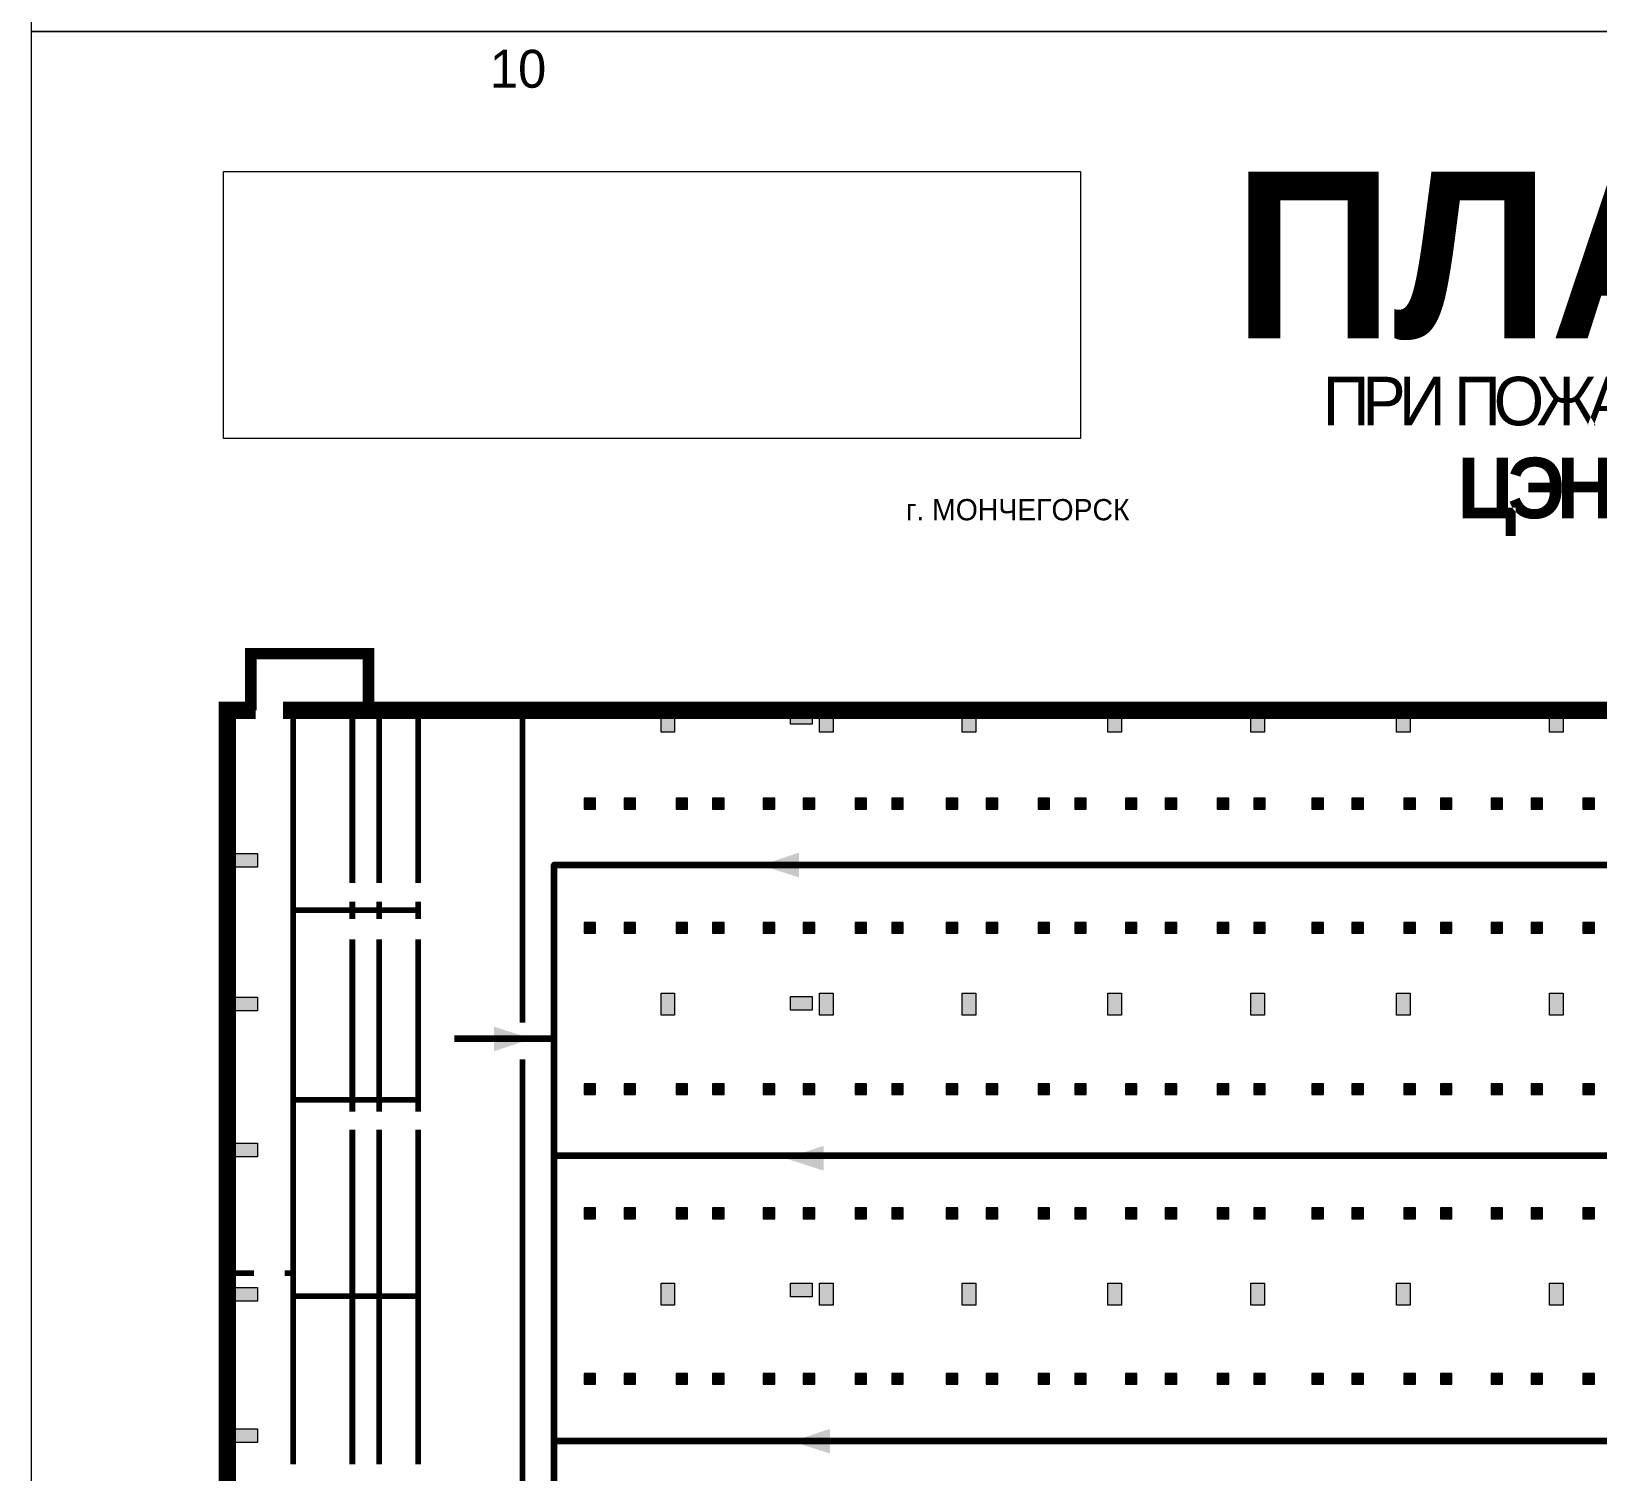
# Model space of a CAD drawing. Header units: millimetres. Extents: x 13810 to 67229, y 12374 to 21950.
# Drawn here: x 38162.3 to 38369, y 13964 to 14154.1 of the extents above; entities that cross this region are included whole.
import ezdxf

# ---------------------------------------------------------------- set-up
doc = ezdxf.new("R2010")
doc.units = ezdxf.units.MM
doc.layers.add('План_Штампы', color=7, linetype='Continuous')
doc.styles.add('обычный', font='arial.ttf')
picture_1 = doc.add_image_def('image1.jpg', size_in_pixel=(337, 105))

msp = doc.modelspace()

# ---------------------------------------------------------------- hatches: boundary and pattern name
at = {"lineweight": 0}
h = msp.add_hatch(color=256, dxfattribs=at)
h.dxf.hatch_style = 1
h.paths.add_polyline_path([(38245.36, 14061.57), (38247.16, 14061.57), (38247.16, 14064.46), (38245.36, 14064.46)])
h = msp.add_hatch(color=256, dxfattribs=at)
h.dxf.hatch_style = 1
h.paths.add_polyline_path([(38262.45, 14064.46), (38262.45, 14062.66), (38265.33, 14062.66), (38265.33, 14064.46)])
h = msp.add_hatch(color=256, dxfattribs=at)
h.dxf.hatch_style = 1
h.paths.add_polyline_path([(38266.28, 14061.57), (38268.08, 14061.57), (38268.08, 14064.46), (38266.28, 14064.46)])
h = msp.add_hatch(color=256, dxfattribs=at)
h.dxf.hatch_style = 1
h.paths.add_polyline_path([(38285.12, 14061.57), (38286.92, 14061.57), (38286.92, 14064.46), (38285.12, 14064.46)])
h = msp.add_hatch(color=256, dxfattribs=at)
h.dxf.hatch_style = 1
h.paths.add_polyline_path([(38304.34, 14061.57), (38306.14, 14061.57), (38306.14, 14064.46), (38304.34, 14064.46)])
h = msp.add_hatch(color=256, dxfattribs=at)
h.dxf.hatch_style = 1
h.paths.add_polyline_path([(38323.18, 14061.57), (38324.98, 14061.57), (38324.98, 14064.46), (38323.18, 14064.46)])
h = msp.add_hatch(color=256, dxfattribs=at)
h.dxf.hatch_style = 1
h.paths.add_polyline_path([(38342.41, 14061.57), (38344.21, 14061.57), (38344.21, 14064.46), (38342.41, 14064.46)])
h = msp.add_hatch(color=256, dxfattribs=at)
h.dxf.hatch_style = 1
h.paths.add_polyline_path([(38362.63, 14061.57), (38364.43, 14061.57), (38364.43, 14064.46), (38362.63, 14064.46)])
h = msp.add_hatch(color=256, dxfattribs=at)
h.dxf.hatch_style = 1
h.paths.add_polyline_path([(38235.22, 14052.86), (38235.22, 14051.44), (38236.73, 14051.44), (38236.73, 14052.86)])
h = msp.add_hatch(color=256, dxfattribs=at)
h.dxf.hatch_style = 1
h.paths.add_polyline_path([(38240.49, 14052.86), (38240.49, 14051.44), (38242.01, 14051.44), (38242.01, 14052.86)])
h = msp.add_hatch(color=256, dxfattribs=at)
h.dxf.hatch_style = 1
h.paths.add_polyline_path([(38247.35, 14052.86), (38247.35, 14051.44), (38248.87, 14051.44), (38248.87, 14052.86)])
h = msp.add_hatch(color=256, dxfattribs=at)
h.dxf.hatch_style = 1
h.paths.add_polyline_path([(38252.16, 14052.86), (38252.16, 14051.44), (38253.68, 14051.44), (38253.68, 14052.86)])
h = msp.add_hatch(color=256, dxfattribs=at)
h.dxf.hatch_style = 1
h.paths.add_polyline_path([(38258.85, 14052.86), (38258.85, 14051.44), (38260.37, 14051.44), (38260.37, 14052.86)])
h = msp.add_hatch(color=256, dxfattribs=at)
h.dxf.hatch_style = 1
h.paths.add_polyline_path([(38264.12, 14052.86), (38264.12, 14051.44), (38265.64, 14051.44), (38265.64, 14052.86)])
h = msp.add_hatch(color=256, dxfattribs=at)
h.dxf.hatch_style = 1
h.paths.add_polyline_path([(38270.99, 14052.86), (38270.99, 14051.44), (38272.5, 14051.44), (38272.5, 14052.86)])
h = msp.add_hatch(color=256, dxfattribs=at)
h.dxf.hatch_style = 1
h.paths.add_polyline_path([(38275.8, 14052.86), (38275.8, 14051.44), (38277.31, 14051.44), (38277.31, 14052.86)])
h = msp.add_hatch(color=256, dxfattribs=at)
h.dxf.hatch_style = 1
h.paths.add_polyline_path([(38283, 14052.86), (38283, 14051.44), (38284.52, 14051.44), (38284.52, 14052.86)])
h = msp.add_hatch(color=256, dxfattribs=at)
h.dxf.hatch_style = 1
h.paths.add_polyline_path([(38288.27, 14052.86), (38288.27, 14051.44), (38289.79, 14051.44), (38289.79, 14052.86)])
h = msp.add_hatch(color=256, dxfattribs=at)
h.dxf.hatch_style = 1
h.paths.add_polyline_path([(38295.13, 14052.86), (38295.13, 14051.44), (38296.65, 14051.44), (38296.65, 14052.86)])
h = msp.add_hatch(color=256, dxfattribs=at)
h.dxf.hatch_style = 1
h.paths.add_polyline_path([(38299.95, 14052.86), (38299.95, 14051.44), (38301.46, 14051.44), (38301.46, 14052.86)])
h = msp.add_hatch(color=256, dxfattribs=at)
h.dxf.hatch_style = 1
h.paths.add_polyline_path([(38306.64, 14052.86), (38306.64, 14051.44), (38308.15, 14051.44), (38308.15, 14052.86)])
h = msp.add_hatch(color=256, dxfattribs=at)
h.dxf.hatch_style = 1
h.paths.add_polyline_path([(38311.91, 14052.86), (38311.91, 14051.44), (38313.43, 14051.44), (38313.43, 14052.86)])
h = msp.add_hatch(color=256, dxfattribs=at)
h.dxf.hatch_style = 1
h.paths.add_polyline_path([(38318.77, 14052.86), (38318.77, 14051.44), (38320.29, 14051.44), (38320.29, 14052.86)])
h = msp.add_hatch(color=256, dxfattribs=at)
h.dxf.hatch_style = 1
h.paths.add_polyline_path([(38323.58, 14052.86), (38323.58, 14051.44), (38325.1, 14051.44), (38325.1, 14052.86)])
h = msp.add_hatch(color=256, dxfattribs=at)
h.dxf.hatch_style = 1
h.paths.add_polyline_path([(38331.26, 14052.86), (38331.26, 14051.44), (38332.78, 14051.44), (38332.78, 14052.86)])
h = msp.add_hatch(color=256, dxfattribs=at)
h.dxf.hatch_style = 1
h.paths.add_polyline_path([(38336.53, 14052.86), (38336.53, 14051.44), (38338.05, 14051.44), (38338.05, 14052.86)])
h = msp.add_hatch(color=256, dxfattribs=at)
h.dxf.hatch_style = 1
h.paths.add_polyline_path([(38343.39, 14052.86), (38343.39, 14051.44), (38344.91, 14051.44), (38344.91, 14052.86)])
h = msp.add_hatch(color=256, dxfattribs=at)
h.dxf.hatch_style = 1
h.paths.add_polyline_path([(38348.21, 14052.86), (38348.21, 14051.44), (38349.72, 14051.44), (38349.72, 14052.86)])
h = msp.add_hatch(color=256, dxfattribs=at)
h.dxf.hatch_style = 1
h.paths.add_polyline_path([(38354.9, 14052.86), (38354.9, 14051.44), (38356.41, 14051.44), (38356.41, 14052.86)])
h = msp.add_hatch(color=256, dxfattribs=at)
h.dxf.hatch_style = 1
h.paths.add_polyline_path([(38360.17, 14052.86), (38360.17, 14051.44), (38361.69, 14051.44), (38361.69, 14052.86)])
h = msp.add_hatch(color=256, dxfattribs=at)
h.dxf.hatch_style = 1
h.paths.add_polyline_path([(38367.03, 14052.86), (38367.03, 14051.44), (38368.55, 14051.44), (38368.55, 14052.86)])
h = msp.add_hatch(color=256, dxfattribs=at)
h.dxf.hatch_style = 1
h.paths.add_polyline_path([(38189.21, 14045.56), (38189.21, 14043.75), (38192.1, 14043.75), (38192.1, 14045.56)])
h = msp.add_hatch(color=256, dxfattribs=at)
h.dxf.hatch_style = 1
h.paths.add_polyline_path([(38235.22, 14036.47), (38235.22, 14035.05), (38236.73, 14035.05), (38236.73, 14036.47)])
h = msp.add_hatch(color=256, dxfattribs=at)
h.dxf.hatch_style = 1
h.paths.add_polyline_path([(38240.49, 14036.47), (38240.49, 14035.05), (38242.01, 14035.05), (38242.01, 14036.47)])
h = msp.add_hatch(color=256, dxfattribs=at)
h.dxf.hatch_style = 1
h.paths.add_polyline_path([(38247.35, 14036.47), (38247.35, 14035.05), (38248.87, 14035.05), (38248.87, 14036.47)])
h = msp.add_hatch(color=256, dxfattribs=at)
h.dxf.hatch_style = 1
h.paths.add_polyline_path([(38252.16, 14036.47), (38252.16, 14035.05), (38253.68, 14035.05), (38253.68, 14036.47)])
h = msp.add_hatch(color=256, dxfattribs=at)
h.dxf.hatch_style = 1
h.paths.add_polyline_path([(38258.85, 14036.47), (38258.85, 14035.05), (38260.37, 14035.05), (38260.37, 14036.47)])
h = msp.add_hatch(color=256, dxfattribs=at)
h.dxf.hatch_style = 1
h.paths.add_polyline_path([(38264.12, 14036.47), (38264.12, 14035.05), (38265.64, 14035.05), (38265.64, 14036.47)])
h = msp.add_hatch(color=256, dxfattribs=at)
h.dxf.hatch_style = 1
h.paths.add_polyline_path([(38270.99, 14036.47), (38270.99, 14035.05), (38272.5, 14035.05), (38272.5, 14036.47)])
h = msp.add_hatch(color=256, dxfattribs=at)
h.dxf.hatch_style = 1
h.paths.add_polyline_path([(38275.8, 14036.47), (38275.8, 14035.05), (38277.31, 14035.05), (38277.31, 14036.47)])
h = msp.add_hatch(color=256, dxfattribs=at)
h.dxf.hatch_style = 1
h.paths.add_polyline_path([(38283, 14036.47), (38283, 14035.05), (38284.52, 14035.05), (38284.52, 14036.47)])
h = msp.add_hatch(color=256, dxfattribs=at)
h.dxf.hatch_style = 1
h.paths.add_polyline_path([(38288.27, 14036.47), (38288.27, 14035.05), (38289.79, 14035.05), (38289.79, 14036.47)])
h = msp.add_hatch(color=256, dxfattribs=at)
h.dxf.hatch_style = 1
h.paths.add_polyline_path([(38295.13, 14036.47), (38295.13, 14035.05), (38296.65, 14035.05), (38296.65, 14036.47)])
h = msp.add_hatch(color=256, dxfattribs=at)
h.dxf.hatch_style = 1
h.paths.add_polyline_path([(38299.95, 14036.47), (38299.95, 14035.05), (38301.46, 14035.05), (38301.46, 14036.47)])
h = msp.add_hatch(color=256, dxfattribs=at)
h.dxf.hatch_style = 1
h.paths.add_polyline_path([(38306.64, 14036.47), (38306.64, 14035.05), (38308.15, 14035.05), (38308.15, 14036.47)])
h = msp.add_hatch(color=256, dxfattribs=at)
h.dxf.hatch_style = 1
h.paths.add_polyline_path([(38311.91, 14036.47), (38311.91, 14035.05), (38313.43, 14035.05), (38313.43, 14036.47)])
h = msp.add_hatch(color=256, dxfattribs=at)
h.dxf.hatch_style = 1
h.paths.add_polyline_path([(38318.77, 14036.47), (38318.77, 14035.05), (38320.29, 14035.05), (38320.29, 14036.47)])
h = msp.add_hatch(color=256, dxfattribs=at)
h.dxf.hatch_style = 1
h.paths.add_polyline_path([(38323.58, 14036.47), (38323.58, 14035.05), (38325.1, 14035.05), (38325.1, 14036.47)])
h = msp.add_hatch(color=256, dxfattribs=at)
h.dxf.hatch_style = 1
h.paths.add_polyline_path([(38331.26, 14036.47), (38331.26, 14035.05), (38332.78, 14035.05), (38332.78, 14036.47)])
h = msp.add_hatch(color=256, dxfattribs=at)
h.dxf.hatch_style = 1
h.paths.add_polyline_path([(38336.53, 14036.47), (38336.53, 14035.05), (38338.05, 14035.05), (38338.05, 14036.47)])
h = msp.add_hatch(color=256, dxfattribs=at)
h.dxf.hatch_style = 1
h.paths.add_polyline_path([(38343.39, 14036.47), (38343.39, 14035.05), (38344.91, 14035.05), (38344.91, 14036.47)])
h = msp.add_hatch(color=256, dxfattribs=at)
h.dxf.hatch_style = 1
h.paths.add_polyline_path([(38348.21, 14036.47), (38348.21, 14035.05), (38349.72, 14035.05), (38349.72, 14036.47)])
h = msp.add_hatch(color=256, dxfattribs=at)
h.dxf.hatch_style = 1
h.paths.add_polyline_path([(38354.9, 14036.47), (38354.9, 14035.05), (38356.41, 14035.05), (38356.41, 14036.47)])
h = msp.add_hatch(color=256, dxfattribs=at)
h.dxf.hatch_style = 1
h.paths.add_polyline_path([(38360.17, 14036.47), (38360.17, 14035.05), (38361.69, 14035.05), (38361.69, 14036.47)])
h = msp.add_hatch(color=256, dxfattribs=at)
h.dxf.hatch_style = 1
h.paths.add_polyline_path([(38367.03, 14036.47), (38367.03, 14035.05), (38368.55, 14035.05), (38368.55, 14036.47)])
h = msp.add_hatch(color=256, dxfattribs=at)
h.dxf.hatch_style = 1
h.paths.add_polyline_path([(38245.36, 14024.25), (38247.16, 14024.25), (38247.16, 14027.14), (38245.36, 14027.14)])
h = msp.add_hatch(color=256, dxfattribs=at)
h.dxf.hatch_style = 1
h.paths.add_polyline_path([(38266.28, 14024.25), (38268.08, 14024.25), (38268.08, 14027.14), (38266.28, 14027.14)])
h = msp.add_hatch(color=256, dxfattribs=at)
h.dxf.hatch_style = 1
h.paths.add_polyline_path([(38285.12, 14024.25), (38286.92, 14024.25), (38286.92, 14027.14), (38285.12, 14027.14)])
h = msp.add_hatch(color=256, dxfattribs=at)
h.dxf.hatch_style = 1
h.paths.add_polyline_path([(38304.34, 14024.25), (38306.14, 14024.25), (38306.14, 14027.14), (38304.34, 14027.14)])
h = msp.add_hatch(color=256, dxfattribs=at)
h.dxf.hatch_style = 1
h.paths.add_polyline_path([(38323.18, 14024.25), (38324.98, 14024.25), (38324.98, 14027.14), (38323.18, 14027.14)])
h = msp.add_hatch(color=256, dxfattribs=at)
h.dxf.hatch_style = 1
h.paths.add_polyline_path([(38342.41, 14024.25), (38344.21, 14024.25), (38344.21, 14027.14), (38342.41, 14027.14)])
h = msp.add_hatch(color=256, dxfattribs=at)
h.dxf.hatch_style = 1
h.paths.add_polyline_path([(38362.63, 14024.25), (38364.43, 14024.25), (38364.43, 14027.14), (38362.63, 14027.14)])
h = msp.add_hatch(color=256, dxfattribs=at)
h.dxf.hatch_style = 1
h.paths.add_polyline_path([(38189.21, 14026.61), (38189.21, 14024.81), (38192.1, 14024.81), (38192.1, 14026.61)])
h = msp.add_hatch(color=256, dxfattribs=at)
h.dxf.hatch_style = 1
h.paths.add_polyline_path([(38262.45, 14026.7), (38262.45, 14024.9), (38265.33, 14024.9), (38265.33, 14026.7)])
h = msp.add_hatch(color=256, dxfattribs=at)
h.dxf.hatch_style = 1
h.paths.add_polyline_path([(38235.22, 14015.2), (38235.22, 14013.78), (38236.73, 14013.78), (38236.73, 14015.2)])
h = msp.add_hatch(color=256, dxfattribs=at)
h.dxf.hatch_style = 1
h.paths.add_polyline_path([(38240.49, 14015.2), (38240.49, 14013.78), (38242.01, 14013.78), (38242.01, 14015.2)])
h = msp.add_hatch(color=256, dxfattribs=at)
h.dxf.hatch_style = 1
h.paths.add_polyline_path([(38247.35, 14015.2), (38247.35, 14013.78), (38248.87, 14013.78), (38248.87, 14015.2)])
h = msp.add_hatch(color=256, dxfattribs=at)
h.dxf.hatch_style = 1
h.paths.add_polyline_path([(38252.16, 14015.2), (38252.16, 14013.78), (38253.68, 14013.78), (38253.68, 14015.2)])
h = msp.add_hatch(color=256, dxfattribs=at)
h.dxf.hatch_style = 1
h.paths.add_polyline_path([(38258.85, 14015.2), (38258.85, 14013.78), (38260.37, 14013.78), (38260.37, 14015.2)])
h = msp.add_hatch(color=256, dxfattribs=at)
h.dxf.hatch_style = 1
h.paths.add_polyline_path([(38264.12, 14015.2), (38264.12, 14013.78), (38265.64, 14013.78), (38265.64, 14015.2)])
h = msp.add_hatch(color=256, dxfattribs=at)
h.dxf.hatch_style = 1
h.paths.add_polyline_path([(38270.99, 14015.2), (38270.99, 14013.78), (38272.5, 14013.78), (38272.5, 14015.2)])
h = msp.add_hatch(color=256, dxfattribs=at)
h.dxf.hatch_style = 1
h.paths.add_polyline_path([(38275.8, 14015.2), (38275.8, 14013.78), (38277.31, 14013.78), (38277.31, 14015.2)])
h = msp.add_hatch(color=256, dxfattribs=at)
h.dxf.hatch_style = 1
h.paths.add_polyline_path([(38283, 14015.2), (38283, 14013.78), (38284.52, 14013.78), (38284.52, 14015.2)])
h = msp.add_hatch(color=256, dxfattribs=at)
h.dxf.hatch_style = 1
h.paths.add_polyline_path([(38288.27, 14015.2), (38288.27, 14013.78), (38289.79, 14013.78), (38289.79, 14015.2)])
h = msp.add_hatch(color=256, dxfattribs=at)
h.dxf.hatch_style = 1
h.paths.add_polyline_path([(38295.13, 14015.2), (38295.13, 14013.78), (38296.65, 14013.78), (38296.65, 14015.2)])
h = msp.add_hatch(color=256, dxfattribs=at)
h.dxf.hatch_style = 1
h.paths.add_polyline_path([(38299.95, 14015.2), (38299.95, 14013.78), (38301.46, 14013.78), (38301.46, 14015.2)])
h = msp.add_hatch(color=256, dxfattribs=at)
h.dxf.hatch_style = 1
h.paths.add_polyline_path([(38306.64, 14015.2), (38306.64, 14013.78), (38308.15, 14013.78), (38308.15, 14015.2)])
h = msp.add_hatch(color=256, dxfattribs=at)
h.dxf.hatch_style = 1
h.paths.add_polyline_path([(38311.91, 14015.2), (38311.91, 14013.78), (38313.43, 14013.78), (38313.43, 14015.2)])
h = msp.add_hatch(color=256, dxfattribs=at)
h.dxf.hatch_style = 1
h.paths.add_polyline_path([(38318.77, 14015.2), (38318.77, 14013.78), (38320.29, 14013.78), (38320.29, 14015.2)])
h = msp.add_hatch(color=256, dxfattribs=at)
h.dxf.hatch_style = 1
h.paths.add_polyline_path([(38323.58, 14015.2), (38323.58, 14013.78), (38325.1, 14013.78), (38325.1, 14015.2)])
h = msp.add_hatch(color=256, dxfattribs=at)
h.dxf.hatch_style = 1
h.paths.add_polyline_path([(38331.26, 14015.2), (38331.26, 14013.78), (38332.78, 14013.78), (38332.78, 14015.2)])
h = msp.add_hatch(color=256, dxfattribs=at)
h.dxf.hatch_style = 1
h.paths.add_polyline_path([(38336.53, 14015.2), (38336.53, 14013.78), (38338.05, 14013.78), (38338.05, 14015.2)])
h = msp.add_hatch(color=256, dxfattribs=at)
h.dxf.hatch_style = 1
h.paths.add_polyline_path([(38343.39, 14015.2), (38343.39, 14013.78), (38344.91, 14013.78), (38344.91, 14015.2)])
h = msp.add_hatch(color=256, dxfattribs=at)
h.dxf.hatch_style = 1
h.paths.add_polyline_path([(38348.21, 14015.2), (38348.21, 14013.78), (38349.72, 14013.78), (38349.72, 14015.2)])
h = msp.add_hatch(color=256, dxfattribs=at)
h.dxf.hatch_style = 1
h.paths.add_polyline_path([(38354.9, 14015.2), (38354.9, 14013.78), (38356.41, 14013.78), (38356.41, 14015.2)])
h = msp.add_hatch(color=256, dxfattribs=at)
h.dxf.hatch_style = 1
h.paths.add_polyline_path([(38360.17, 14015.2), (38360.17, 14013.78), (38361.69, 14013.78), (38361.69, 14015.2)])
h = msp.add_hatch(color=256, dxfattribs=at)
h.dxf.hatch_style = 1
h.paths.add_polyline_path([(38367.03, 14015.2), (38367.03, 14013.78), (38368.55, 14013.78), (38368.55, 14015.2)])
h = msp.add_hatch(color=256, dxfattribs=at)
h.dxf.hatch_style = 1
h.paths.add_polyline_path([(38189.21, 14007.37), (38189.21, 14005.57), (38192.1, 14005.57), (38192.1, 14007.37)])
h = msp.add_hatch(color=256, dxfattribs=at)
h.dxf.hatch_style = 1
h.paths.add_polyline_path([(38235.22, 13998.81), (38235.22, 13997.39), (38236.73, 13997.39), (38236.73, 13998.81)])
h = msp.add_hatch(color=256, dxfattribs=at)
h.dxf.hatch_style = 1
h.paths.add_polyline_path([(38240.49, 13998.81), (38240.49, 13997.39), (38242.01, 13997.39), (38242.01, 13998.81)])
h = msp.add_hatch(color=256, dxfattribs=at)
h.dxf.hatch_style = 1
h.paths.add_polyline_path([(38247.35, 13998.81), (38247.35, 13997.39), (38248.87, 13997.39), (38248.87, 13998.81)])
h = msp.add_hatch(color=256, dxfattribs=at)
h.dxf.hatch_style = 1
h.paths.add_polyline_path([(38252.16, 13998.81), (38252.16, 13997.39), (38253.68, 13997.39), (38253.68, 13998.81)])
h = msp.add_hatch(color=256, dxfattribs=at)
h.dxf.hatch_style = 1
h.paths.add_polyline_path([(38258.85, 13998.81), (38258.85, 13997.39), (38260.37, 13997.39), (38260.37, 13998.81)])
h = msp.add_hatch(color=256, dxfattribs=at)
h.dxf.hatch_style = 1
h.paths.add_polyline_path([(38264.12, 13998.81), (38264.12, 13997.39), (38265.64, 13997.39), (38265.64, 13998.81)])
h = msp.add_hatch(color=256, dxfattribs=at)
h.dxf.hatch_style = 1
h.paths.add_polyline_path([(38270.99, 13998.81), (38270.99, 13997.39), (38272.5, 13997.39), (38272.5, 13998.81)])
h = msp.add_hatch(color=256, dxfattribs=at)
h.dxf.hatch_style = 1
h.paths.add_polyline_path([(38275.8, 13998.81), (38275.8, 13997.39), (38277.31, 13997.39), (38277.31, 13998.81)])
h = msp.add_hatch(color=256, dxfattribs=at)
h.dxf.hatch_style = 1
h.paths.add_polyline_path([(38283, 13998.81), (38283, 13997.39), (38284.52, 13997.39), (38284.52, 13998.81)])
h = msp.add_hatch(color=256, dxfattribs=at)
h.dxf.hatch_style = 1
h.paths.add_polyline_path([(38288.27, 13998.81), (38288.27, 13997.39), (38289.79, 13997.39), (38289.79, 13998.81)])
h = msp.add_hatch(color=256, dxfattribs=at)
h.dxf.hatch_style = 1
h.paths.add_polyline_path([(38295.13, 13998.81), (38295.13, 13997.39), (38296.65, 13997.39), (38296.65, 13998.81)])
h = msp.add_hatch(color=256, dxfattribs=at)
h.dxf.hatch_style = 1
h.paths.add_polyline_path([(38299.95, 13998.81), (38299.95, 13997.39), (38301.46, 13997.39), (38301.46, 13998.81)])
h = msp.add_hatch(color=256, dxfattribs=at)
h.dxf.hatch_style = 1
h.paths.add_polyline_path([(38306.64, 13998.81), (38306.64, 13997.39), (38308.15, 13997.39), (38308.15, 13998.81)])
h = msp.add_hatch(color=256, dxfattribs=at)
h.dxf.hatch_style = 1
h.paths.add_polyline_path([(38311.91, 13998.81), (38311.91, 13997.39), (38313.43, 13997.39), (38313.43, 13998.81)])
h = msp.add_hatch(color=256, dxfattribs=at)
h.dxf.hatch_style = 1
h.paths.add_polyline_path([(38318.77, 13998.81), (38318.77, 13997.39), (38320.29, 13997.39), (38320.29, 13998.81)])
h = msp.add_hatch(color=256, dxfattribs=at)
h.dxf.hatch_style = 1
h.paths.add_polyline_path([(38323.58, 13998.81), (38323.58, 13997.39), (38325.1, 13997.39), (38325.1, 13998.81)])
h = msp.add_hatch(color=256, dxfattribs=at)
h.dxf.hatch_style = 1
h.paths.add_polyline_path([(38331.26, 13998.81), (38331.26, 13997.39), (38332.78, 13997.39), (38332.78, 13998.81)])
h = msp.add_hatch(color=256, dxfattribs=at)
h.dxf.hatch_style = 1
h.paths.add_polyline_path([(38336.53, 13998.81), (38336.53, 13997.39), (38338.05, 13997.39), (38338.05, 13998.81)])
h = msp.add_hatch(color=256, dxfattribs=at)
h.dxf.hatch_style = 1
h.paths.add_polyline_path([(38343.39, 13998.81), (38343.39, 13997.39), (38344.91, 13997.39), (38344.91, 13998.81)])
h = msp.add_hatch(color=256, dxfattribs=at)
h.dxf.hatch_style = 1
h.paths.add_polyline_path([(38348.21, 13998.81), (38348.21, 13997.39), (38349.72, 13997.39), (38349.72, 13998.81)])
h = msp.add_hatch(color=256, dxfattribs=at)
h.dxf.hatch_style = 1
h.paths.add_polyline_path([(38354.9, 13998.81), (38354.9, 13997.39), (38356.41, 13997.39), (38356.41, 13998.81)])
h = msp.add_hatch(color=256, dxfattribs=at)
h.dxf.hatch_style = 1
h.paths.add_polyline_path([(38360.17, 13998.81), (38360.17, 13997.39), (38361.69, 13997.39), (38361.69, 13998.81)])
h = msp.add_hatch(color=256, dxfattribs=at)
h.dxf.hatch_style = 1
h.paths.add_polyline_path([(38367.03, 13998.81), (38367.03, 13997.39), (38368.55, 13997.39), (38368.55, 13998.81)])
h = msp.add_hatch(color=256, dxfattribs=at)
h.dxf.hatch_style = 1
h.paths.add_polyline_path([(38189.21, 13988.32), (38189.21, 13986.52), (38192.1, 13986.52), (38192.1, 13988.32)])
h = msp.add_hatch(color=256, dxfattribs=at)
h.dxf.hatch_style = 1
h.paths.add_polyline_path([(38245.36, 13985.99), (38247.16, 13985.99), (38247.16, 13988.87), (38245.36, 13988.87)])
h = msp.add_hatch(color=256, dxfattribs=at)
h.dxf.hatch_style = 1
h.paths.add_polyline_path([(38262.45, 13988.87), (38262.45, 13987.07), (38265.33, 13987.07), (38265.33, 13988.87)])
h = msp.add_hatch(color=256, dxfattribs=at)
h.dxf.hatch_style = 1
h.paths.add_polyline_path([(38266.28, 13985.99), (38268.08, 13985.99), (38268.08, 13988.87), (38266.28, 13988.87)])
h = msp.add_hatch(color=256, dxfattribs=at)
h.dxf.hatch_style = 1
h.paths.add_polyline_path([(38285.12, 13985.99), (38286.92, 13985.99), (38286.92, 13988.87), (38285.12, 13988.87)])
h = msp.add_hatch(color=256, dxfattribs=at)
h.dxf.hatch_style = 1
h.paths.add_polyline_path([(38304.34, 13985.99), (38306.14, 13985.99), (38306.14, 13988.87), (38304.34, 13988.87)])
h = msp.add_hatch(color=256, dxfattribs=at)
h.dxf.hatch_style = 1
h.paths.add_polyline_path([(38323.18, 13985.99), (38324.98, 13985.99), (38324.98, 13988.87), (38323.18, 13988.87)])
h = msp.add_hatch(color=256, dxfattribs=at)
h.dxf.hatch_style = 1
h.paths.add_polyline_path([(38342.41, 13985.99), (38344.21, 13985.99), (38344.21, 13988.87), (38342.41, 13988.87)])
h = msp.add_hatch(color=256, dxfattribs=at)
h.dxf.hatch_style = 1
h.paths.add_polyline_path([(38362.63, 13985.99), (38364.43, 13985.99), (38364.43, 13988.87), (38362.63, 13988.87)])
h = msp.add_hatch(color=256, dxfattribs=at)
h.dxf.hatch_style = 1
h.paths.add_polyline_path([(38235.22, 13976.96), (38235.22, 13975.54), (38236.73, 13975.54), (38236.73, 13976.96)])
h = msp.add_hatch(color=256, dxfattribs=at)
h.dxf.hatch_style = 1
h.paths.add_polyline_path([(38240.49, 13976.96), (38240.49, 13975.54), (38242.01, 13975.54), (38242.01, 13976.96)])
h = msp.add_hatch(color=256, dxfattribs=at)
h.dxf.hatch_style = 1
h.paths.add_polyline_path([(38247.35, 13976.96), (38247.35, 13975.54), (38248.87, 13975.54), (38248.87, 13976.96)])
h = msp.add_hatch(color=256, dxfattribs=at)
h.dxf.hatch_style = 1
h.paths.add_polyline_path([(38252.16, 13976.96), (38252.16, 13975.54), (38253.68, 13975.54), (38253.68, 13976.96)])
h = msp.add_hatch(color=256, dxfattribs=at)
h.dxf.hatch_style = 1
h.paths.add_polyline_path([(38258.85, 13976.96), (38258.85, 13975.54), (38260.37, 13975.54), (38260.37, 13976.96)])
h = msp.add_hatch(color=256, dxfattribs=at)
h.dxf.hatch_style = 1
h.paths.add_polyline_path([(38264.12, 13976.96), (38264.12, 13975.54), (38265.64, 13975.54), (38265.64, 13976.96)])
h = msp.add_hatch(color=256, dxfattribs=at)
h.dxf.hatch_style = 1
h.paths.add_polyline_path([(38270.99, 13976.96), (38270.99, 13975.54), (38272.5, 13975.54), (38272.5, 13976.96)])
h = msp.add_hatch(color=256, dxfattribs=at)
h.dxf.hatch_style = 1
h.paths.add_polyline_path([(38275.8, 13976.96), (38275.8, 13975.54), (38277.31, 13975.54), (38277.31, 13976.96)])
h = msp.add_hatch(color=256, dxfattribs=at)
h.dxf.hatch_style = 1
h.paths.add_polyline_path([(38283, 13976.96), (38283, 13975.54), (38284.52, 13975.54), (38284.52, 13976.96)])
h = msp.add_hatch(color=256, dxfattribs=at)
h.dxf.hatch_style = 1
h.paths.add_polyline_path([(38288.27, 13976.96), (38288.27, 13975.54), (38289.79, 13975.54), (38289.79, 13976.96)])
h = msp.add_hatch(color=256, dxfattribs=at)
h.dxf.hatch_style = 1
h.paths.add_polyline_path([(38295.13, 13976.96), (38295.13, 13975.54), (38296.65, 13975.54), (38296.65, 13976.96)])
h = msp.add_hatch(color=256, dxfattribs=at)
h.dxf.hatch_style = 1
h.paths.add_polyline_path([(38299.95, 13976.96), (38299.95, 13975.54), (38301.46, 13975.54), (38301.46, 13976.96)])
h = msp.add_hatch(color=256, dxfattribs=at)
h.dxf.hatch_style = 1
h.paths.add_polyline_path([(38306.64, 13976.96), (38306.64, 13975.54), (38308.15, 13975.54), (38308.15, 13976.96)])
h = msp.add_hatch(color=256, dxfattribs=at)
h.dxf.hatch_style = 1
h.paths.add_polyline_path([(38311.91, 13976.96), (38311.91, 13975.54), (38313.43, 13975.54), (38313.43, 13976.96)])
h = msp.add_hatch(color=256, dxfattribs=at)
h.dxf.hatch_style = 1
h.paths.add_polyline_path([(38318.77, 13976.96), (38318.77, 13975.54), (38320.29, 13975.54), (38320.29, 13976.96)])
h = msp.add_hatch(color=256, dxfattribs=at)
h.dxf.hatch_style = 1
h.paths.add_polyline_path([(38323.58, 13976.96), (38323.58, 13975.54), (38325.1, 13975.54), (38325.1, 13976.96)])
h = msp.add_hatch(color=256, dxfattribs=at)
h.dxf.hatch_style = 1
h.paths.add_polyline_path([(38331.26, 13976.96), (38331.26, 13975.54), (38332.78, 13975.54), (38332.78, 13976.96)])
h = msp.add_hatch(color=256, dxfattribs=at)
h.dxf.hatch_style = 1
h.paths.add_polyline_path([(38336.53, 13976.96), (38336.53, 13975.54), (38338.05, 13975.54), (38338.05, 13976.96)])
h = msp.add_hatch(color=256, dxfattribs=at)
h.dxf.hatch_style = 1
h.paths.add_polyline_path([(38343.39, 13976.96), (38343.39, 13975.54), (38344.91, 13975.54), (38344.91, 13976.96)])
h = msp.add_hatch(color=256, dxfattribs=at)
h.dxf.hatch_style = 1
h.paths.add_polyline_path([(38348.21, 13976.96), (38348.21, 13975.54), (38349.72, 13975.54), (38349.72, 13976.96)])
h = msp.add_hatch(color=256, dxfattribs=at)
h.dxf.hatch_style = 1
h.paths.add_polyline_path([(38354.9, 13976.96), (38354.9, 13975.54), (38356.41, 13975.54), (38356.41, 13976.96)])
h = msp.add_hatch(color=256, dxfattribs=at)
h.dxf.hatch_style = 1
h.paths.add_polyline_path([(38360.17, 13976.96), (38360.17, 13975.54), (38361.69, 13975.54), (38361.69, 13976.96)])
h = msp.add_hatch(color=256, dxfattribs=at)
h.dxf.hatch_style = 1
h.paths.add_polyline_path([(38367.03, 13976.96), (38367.03, 13975.54), (38368.55, 13975.54), (38368.55, 13976.96)])
h = msp.add_hatch(color=256, dxfattribs=at)
h.dxf.hatch_style = 1
h.paths.add_polyline_path([(38189.21, 13969.67), (38189.21, 13967.87), (38192.1, 13967.87), (38192.1, 13969.67)])

# ---------------------------------------------------------------- linework, layer by layer
at = {"color": 126, "lineweight": 0, "true_color": 0x008754}
for points in [[(38162.27, 14549.05), (38762.27, 14549.05), (38762.27, 14154.05), (38162.27, 14154.05)], [(38162.27, 14154.05), (38762.27, 14154.05), (38762.27, 13759.05), (38162.27, 13759.05)], [(38162.27, 14154.05), (38762.27, 14154.05), (38762.27, 13759.05), (38162.27, 13759.05)], [(38162.27, 14154.05), (38762.27, 14154.05), (38762.27, 13759.05), (38162.27, 13759.05)], [(38162.27, 14154.05), (38762.27, 14154.05), (38762.27, 13759.05), (38162.27, 13759.05)]]:
    msp.add_lwpolyline(points, close=True, dxfattribs=at)
at = {"lineweight": 0}
for points, const_width in [([(38191.24, 14064.46), (38191.24, 14071.94), (38206.75, 14071.94), (38206.75, 14064.46)], 1.52), ([(38191.87, 14064.46), (38188.13, 14064.46), (38188.13, 13887.57), (38199.98, 13887.57)], 2.29), ([(38637.74, 14064.46), (38195.49, 14064.46)], 2.29), ([(38196.83, 13964.98), (38196.83, 14064.46)], 0.762), ([(38204.62, 14041.68), (38204.62, 14064.46)], 0.762), ([(38208.18, 14041.68), (38208.18, 14064.46)], 0.762), ([(38213.32, 14041.68), (38213.32, 14064.46)], 0.762), ([(38227.09, 14023.24), (38227.09, 14064.46)], 0.762), ([(38204.62, 14036.95), (38204.62, 14039.23)], 0.762), ([(38208.18, 14036.95), (38208.18, 14039.23)], 0.762), ([(38213.32, 14036.95), (38213.32, 14039.23)], 0.762), ([(38213.32, 14038.11), (38196.83, 14038.11)], 0.762), ([(38204.62, 14011.49), (38204.62, 14034.27)], 0.762), ([(38208.18, 14011.49), (38208.18, 14034.27)], 0.762), ([(38213.32, 14011.49), (38213.32, 14034.27)], 0.762), ([(38227.09, 13957.95), (38227.09, 14018.43)], 0.762), ([(38213.32, 14013.08), (38196.83, 14013.08)], 0.762), ([(38204.62, 13964.98), (38204.62, 14009.12)], 0.762), ([(38208.18, 13964.98), (38208.18, 14009.12)], 0.762), ([(38213.32, 13964.98), (38213.32, 14009.12)], 0.762), ([(38191.64, 13990.2), (38188.13, 13990.2)], 0.762), ([(38196.83, 13990.2), (38195.7, 13990.2)], 0.762), ([(38196.83, 13990.2), (38196.83, 13964.98)], 0.762), ([(38213.32, 13987.18), (38196.83, 13987.18)], 0.762)]:
    msp.add_lwpolyline(points, dxfattribs=dict(at, const_width=const_width))
for points in [[(38245.36, 14064.46), (38247.16, 14064.46), (38247.16, 14061.57), (38245.36, 14061.57), (38245.36, 14064.46)], [(38265.33, 14064.46), (38265.33, 14062.66), (38262.45, 14062.66), (38262.45, 14064.46), (38265.33, 14064.46)], [(38266.28, 14064.46), (38268.08, 14064.46), (38268.08, 14061.57), (38266.28, 14061.57), (38266.28, 14064.46)], [(38285.12, 14064.46), (38286.92, 14064.46), (38286.92, 14061.57), (38285.12, 14061.57), (38285.12, 14064.46)], [(38304.34, 14064.46), (38306.14, 14064.46), (38306.14, 14061.57), (38304.34, 14061.57), (38304.34, 14064.46)], [(38323.18, 14064.46), (38324.98, 14064.46), (38324.98, 14061.57), (38323.18, 14061.57), (38323.18, 14064.46)], [(38342.41, 14064.46), (38344.21, 14064.46), (38344.21, 14061.57), (38342.41, 14061.57), (38342.41, 14064.46)], [(38362.63, 14064.46), (38364.43, 14064.46), (38364.43, 14061.57), (38362.63, 14061.57), (38362.63, 14064.46)], [(38236.73, 14052.86), (38235.22, 14052.86), (38235.22, 14051.44), (38236.73, 14051.44), (38236.73, 14052.86)], [(38242.01, 14052.86), (38240.49, 14052.86), (38240.49, 14051.44), (38242.01, 14051.44), (38242.01, 14052.86)], [(38248.87, 14052.86), (38247.35, 14052.86), (38247.35, 14051.44), (38248.87, 14051.44), (38248.87, 14052.86)], [(38253.68, 14052.86), (38252.16, 14052.86), (38252.16, 14051.44), (38253.68, 14051.44), (38253.68, 14052.86)], [(38260.37, 14052.86), (38258.85, 14052.86), (38258.85, 14051.44), (38260.37, 14051.44), (38260.37, 14052.86)], [(38265.64, 14052.86), (38264.12, 14052.86), (38264.12, 14051.44), (38265.64, 14051.44), (38265.64, 14052.86)], [(38272.5, 14052.86), (38270.99, 14052.86), (38270.99, 14051.44), (38272.5, 14051.44), (38272.5, 14052.86)], [(38277.31, 14052.86), (38275.8, 14052.86), (38275.8, 14051.44), (38277.31, 14051.44), (38277.31, 14052.86)], [(38284.52, 14052.86), (38283, 14052.86), (38283, 14051.44), (38284.52, 14051.44), (38284.52, 14052.86)], [(38289.79, 14052.86), (38288.27, 14052.86), (38288.27, 14051.44), (38289.79, 14051.44), (38289.79, 14052.86)], [(38296.65, 14052.86), (38295.13, 14052.86), (38295.13, 14051.44), (38296.65, 14051.44), (38296.65, 14052.86)], [(38301.46, 14052.86), (38299.95, 14052.86), (38299.95, 14051.44), (38301.46, 14051.44), (38301.46, 14052.86)], [(38308.15, 14052.86), (38306.64, 14052.86), (38306.64, 14051.44), (38308.15, 14051.44), (38308.15, 14052.86)], [(38313.43, 14052.86), (38311.91, 14052.86), (38311.91, 14051.44), (38313.43, 14051.44), (38313.43, 14052.86)], [(38320.29, 14052.86), (38318.77, 14052.86), (38318.77, 14051.44), (38320.29, 14051.44), (38320.29, 14052.86)], [(38325.1, 14052.86), (38323.58, 14052.86), (38323.58, 14051.44), (38325.1, 14051.44), (38325.1, 14052.86)], [(38332.78, 14052.86), (38331.26, 14052.86), (38331.26, 14051.44), (38332.78, 14051.44), (38332.78, 14052.86)], [(38338.05, 14052.86), (38336.53, 14052.86), (38336.53, 14051.44), (38338.05, 14051.44), (38338.05, 14052.86)], [(38344.91, 14052.86), (38343.39, 14052.86), (38343.39, 14051.44), (38344.91, 14051.44), (38344.91, 14052.86)], [(38349.72, 14052.86), (38348.21, 14052.86), (38348.21, 14051.44), (38349.72, 14051.44), (38349.72, 14052.86)], [(38356.41, 14052.86), (38354.9, 14052.86), (38354.9, 14051.44), (38356.41, 14051.44), (38356.41, 14052.86)], [(38361.69, 14052.86), (38360.17, 14052.86), (38360.17, 14051.44), (38361.69, 14051.44), (38361.69, 14052.86)], [(38368.55, 14052.86), (38367.03, 14052.86), (38367.03, 14051.44), (38368.55, 14051.44), (38368.55, 14052.86)], [(38192.1, 14045.56), (38192.1, 14043.75), (38189.21, 14043.75), (38189.21, 14045.56), (38192.1, 14045.56)], [(38236.73, 14036.47), (38235.22, 14036.47), (38235.22, 14035.05), (38236.73, 14035.05), (38236.73, 14036.47)], [(38242.01, 14036.47), (38240.49, 14036.47), (38240.49, 14035.05), (38242.01, 14035.05), (38242.01, 14036.47)], [(38248.87, 14036.47), (38247.35, 14036.47), (38247.35, 14035.05), (38248.87, 14035.05), (38248.87, 14036.47)], [(38253.68, 14036.47), (38252.16, 14036.47), (38252.16, 14035.05), (38253.68, 14035.05), (38253.68, 14036.47)], [(38260.37, 14036.47), (38258.85, 14036.47), (38258.85, 14035.05), (38260.37, 14035.05), (38260.37, 14036.47)], [(38265.64, 14036.47), (38264.12, 14036.47), (38264.12, 14035.05), (38265.64, 14035.05), (38265.64, 14036.47)], [(38272.5, 14036.47), (38270.99, 14036.47), (38270.99, 14035.05), (38272.5, 14035.05), (38272.5, 14036.47)], [(38277.31, 14036.47), (38275.8, 14036.47), (38275.8, 14035.05), (38277.31, 14035.05), (38277.31, 14036.47)], [(38284.52, 14036.47), (38283, 14036.47), (38283, 14035.05), (38284.52, 14035.05), (38284.52, 14036.47)], [(38289.79, 14036.47), (38288.27, 14036.47), (38288.27, 14035.05), (38289.79, 14035.05), (38289.79, 14036.47)], [(38296.65, 14036.47), (38295.13, 14036.47), (38295.13, 14035.05), (38296.65, 14035.05), (38296.65, 14036.47)], [(38301.46, 14036.47), (38299.95, 14036.47), (38299.95, 14035.05), (38301.46, 14035.05), (38301.46, 14036.47)], [(38308.15, 14036.47), (38306.64, 14036.47), (38306.64, 14035.05), (38308.15, 14035.05), (38308.15, 14036.47)], [(38313.43, 14036.47), (38311.91, 14036.47), (38311.91, 14035.05), (38313.43, 14035.05), (38313.43, 14036.47)], [(38320.29, 14036.47), (38318.77, 14036.47), (38318.77, 14035.05), (38320.29, 14035.05), (38320.29, 14036.47)], [(38325.1, 14036.47), (38323.58, 14036.47), (38323.58, 14035.05), (38325.1, 14035.05), (38325.1, 14036.47)], [(38332.78, 14036.47), (38331.26, 14036.47), (38331.26, 14035.05), (38332.78, 14035.05), (38332.78, 14036.47)], [(38338.05, 14036.47), (38336.53, 14036.47), (38336.53, 14035.05), (38338.05, 14035.05), (38338.05, 14036.47)], [(38344.91, 14036.47), (38343.39, 14036.47), (38343.39, 14035.05), (38344.91, 14035.05), (38344.91, 14036.47)], [(38349.72, 14036.47), (38348.21, 14036.47), (38348.21, 14035.05), (38349.72, 14035.05), (38349.72, 14036.47)], [(38356.41, 14036.47), (38354.9, 14036.47), (38354.9, 14035.05), (38356.41, 14035.05), (38356.41, 14036.47)], [(38361.69, 14036.47), (38360.17, 14036.47), (38360.17, 14035.05), (38361.69, 14035.05), (38361.69, 14036.47)], [(38368.55, 14036.47), (38367.03, 14036.47), (38367.03, 14035.05), (38368.55, 14035.05), (38368.55, 14036.47)], [(38245.36, 14027.14), (38247.16, 14027.14), (38247.16, 14024.25), (38245.36, 14024.25), (38245.36, 14027.14)], [(38266.28, 14027.14), (38268.08, 14027.14), (38268.08, 14024.25), (38266.28, 14024.25), (38266.28, 14027.14)], [(38285.12, 14027.14), (38286.92, 14027.14), (38286.92, 14024.25), (38285.12, 14024.25), (38285.12, 14027.14)], [(38304.34, 14027.14), (38306.14, 14027.14), (38306.14, 14024.25), (38304.34, 14024.25), (38304.34, 14027.14)], [(38323.18, 14027.14), (38324.98, 14027.14), (38324.98, 14024.25), (38323.18, 14024.25), (38323.18, 14027.14)], [(38342.41, 14027.14), (38344.21, 14027.14), (38344.21, 14024.25), (38342.41, 14024.25), (38342.41, 14027.14)], [(38362.63, 14027.14), (38364.43, 14027.14), (38364.43, 14024.25), (38362.63, 14024.25), (38362.63, 14027.14)], [(38192.1, 14026.61), (38192.1, 14024.81), (38189.21, 14024.81), (38189.21, 14026.61), (38192.1, 14026.61)], [(38265.33, 14026.7), (38265.33, 14024.9), (38262.45, 14024.9), (38262.45, 14026.7), (38265.33, 14026.7)], [(38236.73, 14015.2), (38235.22, 14015.2), (38235.22, 14013.78), (38236.73, 14013.78), (38236.73, 14015.2)], [(38242.01, 14015.2), (38240.49, 14015.2), (38240.49, 14013.78), (38242.01, 14013.78), (38242.01, 14015.2)], [(38248.87, 14015.2), (38247.35, 14015.2), (38247.35, 14013.78), (38248.87, 14013.78), (38248.87, 14015.2)], [(38253.68, 14015.2), (38252.16, 14015.2), (38252.16, 14013.78), (38253.68, 14013.78), (38253.68, 14015.2)], [(38260.37, 14015.2), (38258.85, 14015.2), (38258.85, 14013.78), (38260.37, 14013.78), (38260.37, 14015.2)], [(38265.64, 14015.2), (38264.12, 14015.2), (38264.12, 14013.78), (38265.64, 14013.78), (38265.64, 14015.2)], [(38272.5, 14015.2), (38270.99, 14015.2), (38270.99, 14013.78), (38272.5, 14013.78), (38272.5, 14015.2)], [(38277.31, 14015.2), (38275.8, 14015.2), (38275.8, 14013.78), (38277.31, 14013.78), (38277.31, 14015.2)], [(38284.52, 14015.2), (38283, 14015.2), (38283, 14013.78), (38284.52, 14013.78), (38284.52, 14015.2)], [(38289.79, 14015.2), (38288.27, 14015.2), (38288.27, 14013.78), (38289.79, 14013.78), (38289.79, 14015.2)], [(38296.65, 14015.2), (38295.13, 14015.2), (38295.13, 14013.78), (38296.65, 14013.78), (38296.65, 14015.2)], [(38301.46, 14015.2), (38299.95, 14015.2), (38299.95, 14013.78), (38301.46, 14013.78), (38301.46, 14015.2)], [(38308.15, 14015.2), (38306.64, 14015.2), (38306.64, 14013.78), (38308.15, 14013.78), (38308.15, 14015.2)], [(38313.43, 14015.2), (38311.91, 14015.2), (38311.91, 14013.78), (38313.43, 14013.78), (38313.43, 14015.2)], [(38320.29, 14015.2), (38318.77, 14015.2), (38318.77, 14013.78), (38320.29, 14013.78), (38320.29, 14015.2)], [(38325.1, 14015.2), (38323.58, 14015.2), (38323.58, 14013.78), (38325.1, 14013.78), (38325.1, 14015.2)], [(38332.78, 14015.2), (38331.26, 14015.2), (38331.26, 14013.78), (38332.78, 14013.78), (38332.78, 14015.2)], [(38338.05, 14015.2), (38336.53, 14015.2), (38336.53, 14013.78), (38338.05, 14013.78), (38338.05, 14015.2)], [(38344.91, 14015.2), (38343.39, 14015.2), (38343.39, 14013.78), (38344.91, 14013.78), (38344.91, 14015.2)], [(38349.72, 14015.2), (38348.21, 14015.2), (38348.21, 14013.78), (38349.72, 14013.78), (38349.72, 14015.2)], [(38356.41, 14015.2), (38354.9, 14015.2), (38354.9, 14013.78), (38356.41, 14013.78), (38356.41, 14015.2)], [(38361.69, 14015.2), (38360.17, 14015.2), (38360.17, 14013.78), (38361.69, 14013.78), (38361.69, 14015.2)], [(38368.55, 14015.2), (38367.03, 14015.2), (38367.03, 14013.78), (38368.55, 14013.78), (38368.55, 14015.2)], [(38192.1, 14007.37), (38192.1, 14005.57), (38189.21, 14005.57), (38189.21, 14007.37), (38192.1, 14007.37)], [(38236.73, 13998.81), (38235.22, 13998.81), (38235.22, 13997.39), (38236.73, 13997.39), (38236.73, 13998.81)], [(38242.01, 13998.81), (38240.49, 13998.81), (38240.49, 13997.39), (38242.01, 13997.39), (38242.01, 13998.81)], [(38248.87, 13998.81), (38247.35, 13998.81), (38247.35, 13997.39), (38248.87, 13997.39), (38248.87, 13998.81)], [(38253.68, 13998.81), (38252.16, 13998.81), (38252.16, 13997.39), (38253.68, 13997.39), (38253.68, 13998.81)], [(38260.37, 13998.81), (38258.85, 13998.81), (38258.85, 13997.39), (38260.37, 13997.39), (38260.37, 13998.81)], [(38265.64, 13998.81), (38264.12, 13998.81), (38264.12, 13997.39), (38265.64, 13997.39), (38265.64, 13998.81)], [(38272.5, 13998.81), (38270.99, 13998.81), (38270.99, 13997.39), (38272.5, 13997.39), (38272.5, 13998.81)], [(38277.31, 13998.81), (38275.8, 13998.81), (38275.8, 13997.39), (38277.31, 13997.39), (38277.31, 13998.81)], [(38284.52, 13998.81), (38283, 13998.81), (38283, 13997.39), (38284.52, 13997.39), (38284.52, 13998.81)], [(38289.79, 13998.81), (38288.27, 13998.81), (38288.27, 13997.39), (38289.79, 13997.39), (38289.79, 13998.81)], [(38296.65, 13998.81), (38295.13, 13998.81), (38295.13, 13997.39), (38296.65, 13997.39), (38296.65, 13998.81)], [(38301.46, 13998.81), (38299.95, 13998.81), (38299.95, 13997.39), (38301.46, 13997.39), (38301.46, 13998.81)], [(38308.15, 13998.81), (38306.64, 13998.81), (38306.64, 13997.39), (38308.15, 13997.39), (38308.15, 13998.81)], [(38313.43, 13998.81), (38311.91, 13998.81), (38311.91, 13997.39), (38313.43, 13997.39), (38313.43, 13998.81)], [(38320.29, 13998.81), (38318.77, 13998.81), (38318.77, 13997.39), (38320.29, 13997.39), (38320.29, 13998.81)], [(38325.1, 13998.81), (38323.58, 13998.81), (38323.58, 13997.39), (38325.1, 13997.39), (38325.1, 13998.81)], [(38332.78, 13998.81), (38331.26, 13998.81), (38331.26, 13997.39), (38332.78, 13997.39), (38332.78, 13998.81)], [(38338.05, 13998.81), (38336.53, 13998.81), (38336.53, 13997.39), (38338.05, 13997.39), (38338.05, 13998.81)], [(38344.91, 13998.81), (38343.39, 13998.81), (38343.39, 13997.39), (38344.91, 13997.39), (38344.91, 13998.81)], [(38349.72, 13998.81), (38348.21, 13998.81), (38348.21, 13997.39), (38349.72, 13997.39), (38349.72, 13998.81)], [(38356.41, 13998.81), (38354.9, 13998.81), (38354.9, 13997.39), (38356.41, 13997.39), (38356.41, 13998.81)], [(38361.69, 13998.81), (38360.17, 13998.81), (38360.17, 13997.39), (38361.69, 13997.39), (38361.69, 13998.81)], [(38368.55, 13998.81), (38367.03, 13998.81), (38367.03, 13997.39), (38368.55, 13997.39), (38368.55, 13998.81)], [(38192.1, 13988.32), (38192.1, 13986.52), (38189.21, 13986.52), (38189.21, 13988.32), (38192.1, 13988.32)], [(38245.36, 13988.87), (38247.16, 13988.87), (38247.16, 13985.99), (38245.36, 13985.99), (38245.36, 13988.87)], [(38265.33, 13988.87), (38265.33, 13987.07), (38262.45, 13987.07), (38262.45, 13988.87), (38265.33, 13988.87)], [(38266.28, 13988.87), (38268.08, 13988.87), (38268.08, 13985.99), (38266.28, 13985.99), (38266.28, 13988.87)], [(38285.12, 13988.87), (38286.92, 13988.87), (38286.92, 13985.99), (38285.12, 13985.99), (38285.12, 13988.87)], [(38304.34, 13988.87), (38306.14, 13988.87), (38306.14, 13985.99), (38304.34, 13985.99), (38304.34, 13988.87)], [(38323.18, 13988.87), (38324.98, 13988.87), (38324.98, 13985.99), (38323.18, 13985.99), (38323.18, 13988.87)], [(38342.41, 13988.87), (38344.21, 13988.87), (38344.21, 13985.99), (38342.41, 13985.99), (38342.41, 13988.87)], [(38362.63, 13988.87), (38364.43, 13988.87), (38364.43, 13985.99), (38362.63, 13985.99), (38362.63, 13988.87)], [(38236.73, 13976.96), (38235.22, 13976.96), (38235.22, 13975.54), (38236.73, 13975.54), (38236.73, 13976.96)], [(38242.01, 13976.96), (38240.49, 13976.96), (38240.49, 13975.54), (38242.01, 13975.54), (38242.01, 13976.96)], [(38248.87, 13976.96), (38247.35, 13976.96), (38247.35, 13975.54), (38248.87, 13975.54), (38248.87, 13976.96)], [(38253.68, 13976.96), (38252.16, 13976.96), (38252.16, 13975.54), (38253.68, 13975.54), (38253.68, 13976.96)], [(38260.37, 13976.96), (38258.85, 13976.96), (38258.85, 13975.54), (38260.37, 13975.54), (38260.37, 13976.96)], [(38265.64, 13976.96), (38264.12, 13976.96), (38264.12, 13975.54), (38265.64, 13975.54), (38265.64, 13976.96)], [(38272.5, 13976.96), (38270.99, 13976.96), (38270.99, 13975.54), (38272.5, 13975.54), (38272.5, 13976.96)], [(38277.31, 13976.96), (38275.8, 13976.96), (38275.8, 13975.54), (38277.31, 13975.54), (38277.31, 13976.96)], [(38284.52, 13976.96), (38283, 13976.96), (38283, 13975.54), (38284.52, 13975.54), (38284.52, 13976.96)], [(38289.79, 13976.96), (38288.27, 13976.96), (38288.27, 13975.54), (38289.79, 13975.54), (38289.79, 13976.96)], [(38296.65, 13976.96), (38295.13, 13976.96), (38295.13, 13975.54), (38296.65, 13975.54), (38296.65, 13976.96)], [(38301.46, 13976.96), (38299.95, 13976.96), (38299.95, 13975.54), (38301.46, 13975.54), (38301.46, 13976.96)], [(38308.15, 13976.96), (38306.64, 13976.96), (38306.64, 13975.54), (38308.15, 13975.54), (38308.15, 13976.96)], [(38313.43, 13976.96), (38311.91, 13976.96), (38311.91, 13975.54), (38313.43, 13975.54), (38313.43, 13976.96)], [(38320.29, 13976.96), (38318.77, 13976.96), (38318.77, 13975.54), (38320.29, 13975.54), (38320.29, 13976.96)], [(38325.1, 13976.96), (38323.58, 13976.96), (38323.58, 13975.54), (38325.1, 13975.54), (38325.1, 13976.96)], [(38332.78, 13976.96), (38331.26, 13976.96), (38331.26, 13975.54), (38332.78, 13975.54), (38332.78, 13976.96)], [(38338.05, 13976.96), (38336.53, 13976.96), (38336.53, 13975.54), (38338.05, 13975.54), (38338.05, 13976.96)], [(38344.91, 13976.96), (38343.39, 13976.96), (38343.39, 13975.54), (38344.91, 13975.54), (38344.91, 13976.96)], [(38349.72, 13976.96), (38348.21, 13976.96), (38348.21, 13975.54), (38349.72, 13975.54), (38349.72, 13976.96)], [(38356.41, 13976.96), (38354.9, 13976.96), (38354.9, 13975.54), (38356.41, 13975.54), (38356.41, 13976.96)], [(38361.69, 13976.96), (38360.17, 13976.96), (38360.17, 13975.54), (38361.69, 13975.54), (38361.69, 13976.96)], [(38368.55, 13976.96), (38367.03, 13976.96), (38367.03, 13975.54), (38368.55, 13975.54), (38368.55, 13976.96)], [(38192.1, 13969.67), (38192.1, 13967.87), (38189.21, 13967.87), (38189.21, 13969.67), (38192.1, 13969.67)]]:
    msp.add_lwpolyline(points, dxfattribs=at)
at = {"color": 126, "lineweight": 100, "true_color": 0x008754}
for points in [[(38627.15, 13975.85), (38627.15, 13929.51), (38231.25, 13929.51), (38231.25, 14044.07), (38430.34, 14044.07)], [(38231.25, 14021.1), (38218.1, 14021.1)], [(38627.15, 14005.69), (38231.25, 14005.69)], [(38627.15, 13968.03), (38231.25, 13968.03)]]:
    msp.add_lwpolyline(points, dxfattribs=at)
at = {"layer": 'План_Штампы', "color": 126, "true_color": 0x008754}
for points in [[(38263.57, 14045.69), (38263.56, 14042.42), (38258.55, 14044.03)], [(38223.3, 14019.48), (38223.3, 14022.74), (38228.31, 14021.13)], [(38266.83, 14007), (38266.83, 14003.73), (38261.82, 14005.34)], [(38267.68, 13969.66), (38267.67, 13966.4), (38262.66, 13968.01)]]:
    msp.add_solid(points, dxfattribs=at)

# ---------------------------------------------------------------- texts
at = {"lineweight": 0, "style": 'обычный'}
for s, insert, char_height, width, attachment_point in [('{\\fProxima Nova Rg|b0|i0|c204|p2;10\\H1.1967x; }', (38226.5, 14149.08), 5, 126.6484, 5), ('{\\fProxima Nova Rg|b1|i0|c204|p2;ПЛАН ЭВАКУАЦИИ}', (38320.89, 14135.56), 22, 493.8901, 1), ('\\pi-8.4,l8.4,t8.4;{\\fProxima Nova Rg|b0|i0|c204|p2;г. МОНЧЕГОРСК\\H1.1997x; }', (38292.44, 14090.92), 2.8, 126.6484, 5)]:
    msp.add_mtext(s, dxfattribs=dict(at, insert=insert, char_height=char_height, width=width, attachment_point=attachment_point))
at = {"color": 0, "lineweight": 0, "insert": (38470.16, 14108.65), "char_height": 8, "width": 449.2158, "attachment_point": 5, "style": 'обычный'}
msp.add_mtext('{\\fArial Black|b1|i0|c204|p34;\\H2x;\\T0.85;  \\fArial Narrow|b0|i0|c204|p34;\\H0.8x;\\W0.9;\\P\\fProxima Nova Rg|b0|i0|c204|p2;\\H0.5x;\\W1;\\C256;ПРИ ПОЖАРЕ  ИЛИ ДРУГИХ ЧРЕЗВЫЧАЙНЫХ СИТУАЦИЯХ  ИЗ ПОМЕЩЕНИЙ \\fProxima Nova Rg|b1|i0|c204|p2;\\H1.25x;\\PЦЭН : ПРОИЗВОДСТВО 1, ЭО-1, КОРПУС 2, отм. 00,00}', dxfattribs=at)

# ---------------------------------------------------------------- pictures from other files: only their frames are drawn
at = {"color": 7, "lineweight": 0, "true_color": 0xf5f5ff}
image = msp.add_image(picture_1, insert=(38187.63, 14100.31), size_in_units=(113.11, 35.24), dxfattribs=at)
image.dxf.flags = 7

doc.saveas('drawing.dxf')
